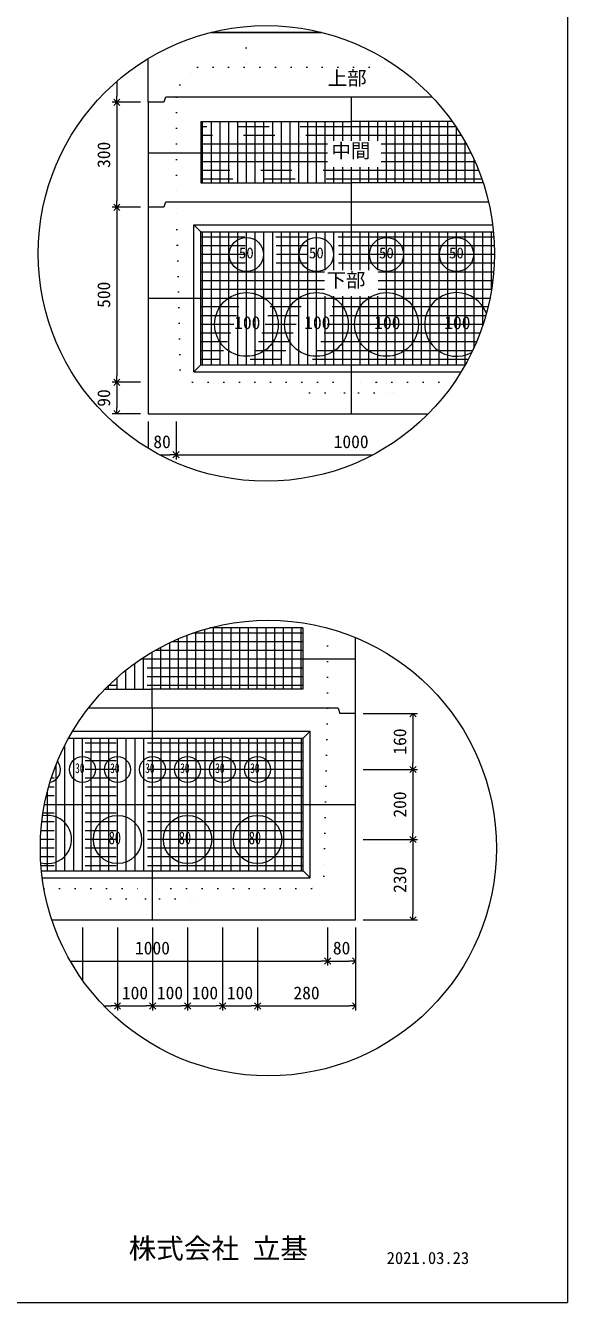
# Model space of a CAD drawing. Units: millimetres, scale not verified. Extents: x -9756 to 9756, y -4628 to 4628.
# Drawn here: x -5895 to -3685, y -3922 to 1292 of the extents above; entities that cross this region are included whole.
import ezdxf
from ezdxf.enums import TextEntityAlignment as Align

# ---------------------------------------------------------------- set-up
doc = ezdxf.new("R2010")
doc.units = ezdxf.units.MM
doc.header["$LTSCALE"] = 20
for name, pattern in [('DASHED1', [1.8, 1.2, -0.6]), ('USER2', [50.8, 31.75, -6.35, 6.35, -6.35]), ('USER5', [3.185, 0.01, -3.175])]:
    doc.linetypes.add(name, pattern=pattern)
for name, color, linetype, lineweight in [('0-2_waku', 7, 'Continuous', 18), ('0-3_gaikei', 7, 'Continuous', 18), ('0-4_kakure', 7, 'DASHED1', 5), ('0-5_sunpou', 7, 'Continuous', 18), ('0-7_hole', 7, 'Continuous', 18), ('0-8_uchigawa', 6, 'Continuous', 18), ('0-D_文字１', 7, 'Continuous', 18), ('0-E_コア部分\u3000寸法補助線3', 150, 'USER2', 18), ('0-F_コア部分\u3000寸法補助線2', 150, 'USER2', 18), ('1-0_コア部分\u3000中心補助線', 1, 'Continuous', 18), ('1-1_コア部分\u3000寸法補助線', 7, 'USER2', 5), ('1-2_uchigawa2', 6, 'USER2', 18)]:
    doc.layers.add(name, color=color, linetype=linetype, lineweight=lineweight)
doc.styles.add('ＭＳ ゴシック', font='')
doc.styles.get('ＭＳ ゴシック').set_extended_font_data('MS Gothic')

# ---------------------------------------------------------------- blocks, each defined once
blk = doc.blocks.new('_Open90')
at = {"layer": '0-5_sunpou', "lineweight": 5}
blk.add_line((0, 0), (-1, 0), dxfattribs=at)
blk.add_lwpolyline([(-0.5, 0.5), (0, 0), (-0.5, -0.5)], dxfattribs=at)

msp = doc.modelspace()

# ---------------------------------------------------------------- linework, layer by layer
at = {"layer": '0-2_waku'}
for p in [(-3684.67, 4628.14), (-9755.87, -3921.86)]:
    msp.add_line(p, (-3684.67, -3921.86), dxfattribs=at)
at = {"layer": '0-3_gaikei'}
for p, q in [((-5138.47, 1263.9), (-5031.25, 1263.9)), ((-5138.47, 1263.9), (-5031.25, 1263.9)), ((-5138.47, 1263.9), (-5031.25, 1263.9)), ((-4687.9, 1263.9), (-5138.47, 1263.9)), ((-5138.38, 1263.9), (-4687.9, 1263.9)), ((-5138.38, 1263.9), (-4687.9, 1263.9)), ((-5395.52, 978.19), (-5395.52, 1156.78)), ((-5324.09, 999.62), (-5331.23, 978.19)), ((-4565.76, 999.62), (-5322.87, 999.62)), ((-4236.45, 999.62), (-4566.98, 999.62)), ((-5395.52, 978.19), (-5395.52, -293.19)), ((-5331.23, 978.19), (-5395.52, 978.19)), ((-5331.23, 978.19), (-5395.52, 978.19)), ((-5331.23, 549.64), (-5395.52, 549.64)), ((-5331.23, 549.64), (-5395.52, 549.64)), ((-5324.09, 571.07), (-5331.23, 549.64)), ((-4565.76, 571.07), (-5322.87, 571.07)), ((-4006.87, 571.07), (-4566.98, 571.07)), ((-5395.52, -293.19), (-4252.09, -293.19)), ((-5395.52, -293.19), (-4252.09, -293.19)), ((-5395.52, -293.19), (-4252.09, -293.19)), ((-4548.92, -1917.31), (-4548.92, -1207.11)), ((-4620.34, -1495.9), (-4613.2, -1517.32)), ((-4548.92, -1517.32), (-4613.2, -1517.32))]:
    msp.add_line(p, q, dxfattribs=at)
for points in [[(-4620.34, -1495.9), (-5377.46, -1495.9), (-5639.48, -1495.9)], [(-5787.59, -2360.15), (-4548.92, -2360.15), (-4548.92, -1517.32)], [(-5769.44, -2360.15), (-4548.92, -2360.15), (-4548.92, -1517.32)]]:
    msp.add_lwpolyline(points, dxfattribs=at)
at = {"layer": '0-4_kakure', "linetype": 'USER5', "lineweight": 18}
for p, q in [((-4995.53, 1263.9), (-4995.53, 1287.94)), ((-4995.53, 1263.9), (-4995.53, 1121.05)), ((-5265.73, 1049.62), (-5194.31, 1121.05)), ((-5194.31, 1121.05), (-4376.33, 1121.05)), ((-5265.73, 1049.62), (-5280.02, 999.62)), ((-5280.02, 999.62), (-5280.02, 571.07)), ((-5265.27, -114.62), (-5280.02, 571.07)), ((-5265.27, -114.62), (-5214.19, -164.62)), ((-5214.19, -164.62), (-4565.76, -164.62)), ((-4737.18, -207.48), (-4780.04, -164.62)), ((-4737.18, -207.48), (-4594.33, -207.48)), ((-4594.33, -207.48), (-4588.62, -293.19)), ((-4145.85, -164.62), (-4565.76, -164.62)), ((-4537.19, -207.48), (-4542.9, -293.19)), ((-4537.19, -207.48), (-4394.34, -207.48)), ((-4394.34, -207.48), (-4351.48, -164.62)), ((-4663.2, -1495.9), (-4663.2, -1168.26)), ((-4663.2, -1495.9), (-4677.94, -2181.58)), ((-4677.94, -2181.58), (-4729.03, -2231.58)), ((-5820.37, -2231.58), (-5377.45, -2231.58)), ((-5548.88, -2274.44), (-5591.73, -2231.58)), ((-4729.03, -2231.58), (-5377.45, -2231.58)), ((-5206.03, -2274.44), (-5163.18, -2231.58)), ((-5548.88, -2274.44), (-5406.02, -2274.44)), ((-5406.02, -2274.44), (-5400.31, -2360.15)), ((-5348.88, -2274.44), (-5354.6, -2360.15)), ((-5348.88, -2274.44), (-5206.03, -2274.44))]:
    msp.add_line(p, q, dxfattribs=at)
at = {"layer": '0-5_sunpou', "color": 150}
for p, q in [((-5523.11, 1063.74), (-5523.11, 1003.91)), ((-5426.94, 978.19), (-5541.68, 978.19)), ((-5458.37, 978.19), (-5541.68, 978.19)), ((-5523.11, 952.48), (-5523.11, 575.35)), ((-5426.94, 549.64), (-5541.68, 549.64)), ((-5426.94, 549.64), (-5541.68, 549.64)), ((-5523.11, 523.93), (-5523.11, -138.91)), ((-5426.94, -164.62), (-5541.68, -164.62)), ((-5458.37, -164.62), (-5541.68, -164.62)), ((-5523.11, -190.33), (-5523.11, -267.47)), ((-5426.94, -293.19), (-5541.68, -293.19)), ((-5395.52, -324.61), (-5395.52, -434.16)), ((-5281.24, -324.61), (-5281.24, -479.49)), ((-5281.24, -324.61), (-5281.24, -479.49)), ((-5348.33, -460.92), (-5306.95, -460.92)), ((-5255.52, -460.92), (-4478.05, -460.92)), ((-4517.49, -1517.32), (-4296.64, -1517.32)), ((-4315.21, -1543.04), (-4315.21, -1720.17)), ((-4517.49, -1745.89), (-4296.64, -1745.89)), ((-4517.49, -1745.89), (-4296.64, -1745.89)), ((-4315.21, -1771.6), (-4315.21, -2005.88)), ((-4517.49, -2031.59), (-4296.64, -2031.59)), ((-4517.49, -2031.59), (-4296.64, -2031.59)), ((-4315.21, -2057.3), (-4315.21, -2334.44)), ((-5663.16, -2391.58), (-5663.16, -2605.46)), ((-5520.31, -2391.58), (-5520.31, -2729.77)), ((-5520.31, -2391.58), (-5520.31, -2729.77)), ((-5377.45, -2391.58), (-5377.45, -2729.77)), ((-5377.45, -2391.58), (-5377.45, -2729.77)), ((-5234.6, -2391.58), (-5234.6, -2729.77)), ((-5234.6, -2391.58), (-5234.6, -2729.77)), ((-5091.75, -2391.58), (-5091.75, -2729.77)), ((-5091.75, -2391.58), (-5091.75, -2729.77)), ((-4948.9, -2391.58), (-4948.9, -2729.77)), ((-4948.9, -2391.58), (-4948.9, -2729.77)), ((-4663.2, -2391.58), (-4663.2, -2546.45)), ((-4663.2, -2391.58), (-4663.2, -2546.45)), ((-4548.92, -2391.58), (-4548.92, -2546.45)), ((-4548.92, -2391.58), (-4548.92, -2729.77)), ((-4517.49, -2360.15), (-4296.64, -2360.15)), ((-5712.7, -2527.88), (-4688.91, -2527.88)), ((-4637.49, -2527.88), (-4574.63, -2527.88)), ((-5575.59, -2711.2), (-5546.02, -2711.2)), ((-5494.59, -2711.2), (-5403.17, -2711.2)), ((-5351.74, -2711.2), (-5260.32, -2711.2)), ((-5208.89, -2711.2), (-5117.46, -2711.2)), ((-5066.04, -2711.2), (-4974.61, -2711.2)), ((-4923.19, -2711.2), (-4574.63, -2711.2))]:
    msp.add_line(p, q, dxfattribs=at)
for centre in [(-4913.19, 361.31), (-4904.84, -2066.6)]:
    msp.add_circle(centre, 930.28, dxfattribs=at)
at = {"layer": '0-7_hole'}
for centre, radius in [((-4994.31, 356.79), 70), ((-4708.61, 356.79), 70), ((-4422.91, 356.79), 70), ((-4137.2, 356.79), 70), ((-4994.31, 71.09), 130), ((-4708.61, 71.09), 130), ((-4422.91, 71.09), 130), ((-5663.16, -1745.89), 52.85), ((-5520.31, -1745.89), 52.85), ((-5377.45, -1745.89), 52.85), ((-5234.6, -1745.89), 52.85), ((-5091.75, -1745.89), 52.85), ((-4948.9, -1745.89), 52.85), ((-5520.31, -2031.59), 98.57), ((-5234.6, -2031.59), 98.57), ((-4948.9, -2031.59), 98.57)]:
    msp.add_circle(centre, radius, dxfattribs=at)
for centre, radius, start, end in [((-4137.2, 71.09), 130, 20.66629, 298.32089), ((-5806.01, -1745.89), 52.85, 281.59033, 39.2294), ((-5806.01, -2031.59), 98.57, 253.99064, 101.55918)]:
    msp.add_arc(centre, radius, start, end, dxfattribs=at)
at = {"layer": '0-8_uchigawa'}
for p, q in [((-5208.59, 478.21), (-5180.02, 449.64)), ((-5208.59, -121.76), (-5208.59, 478.21)), ((-5180.02, 449.64), (-4565.76, 449.64)), ((-5180.02, -93.19), (-5180.02, 449.64)), ((-4565.76, 449.64), (-3987.11, 449.64)), ((-5208.59, -121.76), (-5180.02, -93.19)), ((-5180.02, -93.19), (-4101.5, -93.19)), ((-5208.59, -121.76), (-4118.17, -121.76)), ((-4734.62, -2188.73), (-4734.62, -1588.75)), ((-4763.19, -2160.16), (-4763.19, -1617.32)), ((-5830.4, -2160.16), (-4763.19, -2160.16)), ((-5827.06, -2188.73), (-4734.62, -2188.73)), ((-4734.62, -2188.73), (-4763.19, -2160.16))]:
    msp.add_line(p, q, dxfattribs=at)
for points in [[(-5208.59, 478.21), (-4565.76, 478.21), (-3990.28, 478.21)], [(-5719.43, -1617.32), (-5377.45, -1617.32), (-4763.19, -1617.32), (-4734.62, -1588.75)], [(-5703, -1588.75), (-5377.45, -1588.75), (-4734.62, -1588.75)]]:
    msp.add_lwpolyline(points, dxfattribs=at)
at = {"layer": '0-E_コア部分\u3000寸法補助線3'}
for p, q in [((-5172.88, 649.63), (-5172.88, 899.63)), ((-5101.45, 649.63), (-5101.45, 899.63)), ((-5030.03, 649.63), (-5030.03, 899.63)), ((-4958.6, 649.63), (-4958.6, 899.63)), ((-4887.18, 649.63), (-4887.18, 899.63)), ((-4815.75, 649.63), (-4815.75, 899.63)), ((-4744.32, 649.63), (-4744.32, 899.63)), ((-4672.9, 649.63), (-4672.9, 899.63)), ((-4601.47, 820.71), (-4601.47, 899.63)), ((-4530.05, 820.71), (-4530.05, 899.63)), ((-4458.62, 820.71), (-4458.62, 899.63)), ((-4387.19, 649.63), (-4387.19, 899.63)), ((-4315.77, 649.63), (-4315.77, 899.63)), ((-4244.34, 649.63), (-4244.34, 899.63)), ((-4172.92, 649.63), (-4172.92, 899.63)), ((-4662.97, 806.77), (-5180.02, 806.77)), ((-4096.5, 806.77), (-4444.41, 806.77)), ((-4101.49, 649.63), (-4101.49, 815.81)), ((-4662.97, 735.35), (-5180.02, 735.35)), ((-4061.42, 735.35), (-4444.41, 735.35)), ((-4601.47, 649.63), (-4601.47, 713.77)), ((-4530.05, 649.63), (-4530.05, 713.77)), ((-4458.62, 649.63), (-4458.62, 713.77)), ((-4030.07, 649.63), (-4030.07, 653.74)), ((-3985.32, 428.21), (-5180.02, 428.21)), ((-5172.88, -93.19), (-5172.88, 449.64)), ((-5101.45, -93.19), (-5101.45, 449.64)), ((-5030.03, -93.19), (-5030.03, 449.64)), ((-4958.6, -93.19), (-4958.6, 449.64)), ((-4887.18, -93.19), (-4887.18, 449.64)), ((-4815.75, -93.19), (-4815.75, 449.64)), ((-4744.32, -93.19), (-4744.32, 449.64)), ((-4672.9, 293.35), (-4672.9, 449.64)), ((-4601.47, 293.35), (-4601.47, 449.64)), ((-4530.05, 293.35), (-4530.05, 449.64)), ((-4458.62, 293.35), (-4458.62, 449.64)), ((-4387.19, -93.19), (-4387.19, 449.64)), ((-4315.77, -93.19), (-4315.77, 449.64)), ((-4244.34, -93.19), (-4244.34, 449.64)), ((-4172.92, -93.19), (-4172.92, 449.64)), ((-4101.49, -93.19), (-4101.49, 449.64)), ((-4030.07, 68.89), (-4030.07, 449.64)), ((-3982.92, 356.79), (-5180.02, 356.79)), ((-4676.12, 285.36), (-5180.02, 285.36)), ((-3986.02, 285.36), (-4457.55, 285.36)), ((-4676.12, 213.94), (-5180.02, 213.94)), ((-3994.66, 213.94), (-4457.55, 213.94)), ((-4672.9, -93.19), (-4672.9, 186.41)), ((-4601.47, -93.19), (-4601.47, 186.41)), ((-4530.05, -93.19), (-4530.05, 186.41)), ((-4458.62, -93.19), (-4458.62, 186.41)), ((-4009.01, 142.51), (-5180.02, 142.51)), ((-4029.34, 71.09), (-5180.02, 71.09)), ((-4056.09, -0.34), (-5180.02, -0.34)), ((-4089.87, -71.77), (-5180.02, -71.77)), ((-5200.11, -1417.33), (-5200.11, -1184.43)), ((-5128.68, -1417.33), (-5128.68, -1167.34)), ((-5057.26, -1417.33), (-5057.26, -1167.34)), ((-4985.83, -1417.33), (-4985.83, -1167.34)), ((-4914.4, -1417.33), (-4914.4, -1167.34)), ((-4842.98, -1417.33), (-4842.98, -1167.34)), ((-4771.55, -1417.33), (-4771.55, -1167.34)), ((-5342.96, -1417.33), (-5342.96, -1245.96)), ((-5271.53, -1417.33), (-5271.53, -1211.65)), ((-5414.39, -1417.33), (-5414.39, -1288.29)), ((-4764.41, -1260.19), (-5368.64, -1260.19)), ((-5485.81, -1417.33), (-5485.81, -1340.05)), ((-4764.41, -1331.62), (-5475.11, -1331.62)), ((-5557.24, -1417.33), (-5557.24, -1403.44)), ((-4763.19, -1638.75), (-5730.88, -1638.75)), ((-5698.87, -2160.16), (-5698.87, -1617.32)), ((-5627.44, -2160.16), (-5627.44, -1617.32)), ((-5556.02, -2160.16), (-5556.02, -1617.32)), ((-5484.59, -2160.16), (-5484.59, -1617.32)), ((-5413.17, -2160.16), (-5413.17, -1617.32)), ((-5341.74, -2160.16), (-5341.74, -1617.32)), ((-5270.32, -2160.16), (-5270.32, -1617.32)), ((-5198.89, -2160.16), (-5198.89, -1617.32)), ((-5127.46, -2160.16), (-5127.46, -1617.32)), ((-5056.04, -2160.16), (-5056.04, -1617.32)), ((-4984.61, -2160.16), (-4984.61, -1617.32)), ((-4913.19, -2160.16), (-4913.19, -1617.32)), ((-4841.76, -2160.16), (-4841.76, -1617.32)), ((-4770.33, -2160.16), (-4770.33, -1617.32)), ((-4763.19, -1710.17), (-5764.12, -1710.17)), ((-5770.3, -2160.16), (-5770.3, -1725.44)), ((-4763.19, -1781.6), (-5790.38, -1781.6)), ((-4763.19, -1853.03), (-5810.26, -1853.03)), ((-4763.19, -1924.45), (-5824.19, -1924.45)), ((-4763.19, -1995.88), (-5832.42, -1995.88)), ((-4763.19, -2067.3), (-5835.11, -2067.3)), ((-4763.19, -2138.73), (-5832.31, -2138.73))]:
    msp.add_line(p, q, dxfattribs=at)
at = {"layer": '0-F_コア部分\u3000寸法補助線2'}
for p, q in [((-5137.17, 649.63), (-5137.17, 899.63)), ((-5065.74, 649.63), (-5065.74, 899.63)), ((-4994.31, 649.63), (-4994.31, 899.63)), ((-4922.89, 649.63), (-4922.89, 899.63)), ((-4780.04, 649.63), (-4780.04, 899.63)), ((-4637.19, 820.71), (-4637.19, 899.63)), ((-4494.33, 820.71), (-4494.33, 899.63)), ((-4351.48, 649.63), (-4351.48, 899.63)), ((-4208.63, 649.63), (-4208.63, 899.63)), ((-4117.02, 842.48), (-5180.02, 842.48)), ((-4065.78, 649.63), (-4065.78, 745.13)), ((-4046.61, 699.63), (-5180.02, 699.63)), ((-4637.19, 649.63), (-4637.19, 713.77)), ((-4494.33, 649.63), (-4494.33, 713.77)), ((-5065.74, -93.19), (-5065.74, 449.64)), ((-4994.31, -93.19), (-4994.31, 449.64)), ((-4922.89, -93.19), (-4922.89, 449.64)), ((-4780.04, -93.19), (-4780.04, 449.64)), ((-4637.19, 293.35), (-4637.19, 449.64)), ((-4494.33, 293.35), (-4494.33, 449.64)), ((-4351.48, -93.19), (-4351.48, 449.64)), ((-4208.63, -93.19), (-4208.63, 449.64)), ((-4065.78, -22.5), (-4065.78, 449.64)), ((-3983.43, 392.5), (-5180.02, 392.5)), ((-4676.12, 249.65), (-5180.02, 249.65)), ((-3989.64, 249.65), (-4457.55, 249.65)), ((-4637.19, -93.19), (-4637.19, 186.41)), ((-4494.33, -93.19), (-4494.33, 186.41)), ((-4018.4, 106.8), (-5180.02, 106.8)), ((-4072.05, -36.05), (-5180.02, -36.05)), ((-5164.39, -1417.33), (-5164.39, -1173.27)), ((-5021.54, -1417.33), (-5021.54, -1167.34)), ((-4878.69, -1417.33), (-4878.69, -1167.34)), ((-5307.25, -1417.33), (-5307.25, -1227.87)), ((-4764.41, -1224.48), (-5300.1, -1224.48)), ((-5450.1, -1417.33), (-5450.1, -1312.88)), ((-4764.41, -1367.33), (-5518.37, -1367.33)), ((-5734.58, -2160.16), (-5734.58, -1645.97)), ((-5591.73, -2160.16), (-5591.73, -1617.32)), ((-5448.88, -2160.16), (-5448.88, -1617.32)), ((-5306.03, -2160.16), (-5306.03, -1617.32)), ((-5163.18, -2160.16), (-5163.18, -1617.32)), ((-5020.33, -2160.16), (-5020.33, -1617.32)), ((-4877.47, -2160.16), (-4877.47, -1617.32)), ((-4763.19, -1674.46), (-5748.42, -1674.46)), ((-4763.19, -1817.31), (-5801.09, -1817.31)), ((-5806.01, -2160.16), (-5806.01, -1835.73)), ((-4763.19, -1960.16), (-5829, -1960.16)), ((-4763.19, -2103.02), (-5834.4, -2103.02))]:
    msp.add_line(p, q, dxfattribs=at)
at = {"layer": '1-0_コア部分\u3000中心補助線'}
for p, q in [((-4565.76, 820.71), (-4565.76, 999.62)), ((-4662.97, 771.06), (-5395.52, 771.06)), ((-4078.01, 771.06), (-4444.41, 771.06)), ((-4565.76, 571.07), (-4565.76, 713.77)), ((-4565.76, 293.35), (-4565.76, 571.07)), ((-5394.3, 178.22), (-4001.11, 178.22)), ((-4565.76, -293.19), (-4565.76, 186.41)), ((-4551.35, -1295.9), (-5425.83, -1295.9)), ((-5378.67, -1495.9), (-5378.67, -1266.05)), ((-5377.45, -2360.15), (-5377.45, -1495.9)), ((-5817.95, -1888.74), (-4548.91, -1888.74))]:
    msp.add_line(p, q, dxfattribs=at)
at = {"layer": '1-1_コア部分\u3000寸法補助線'}
for p, q in [((-5137.17, 649.63), (-5137.17, 899.63)), ((-4994.31, 649.63), (-4994.31, 899.63)), ((-4851.46, 649.63), (-4851.46, 899.63)), ((-4708.61, 649.63), (-4708.61, 899.63)), ((-4422.91, 649.63), (-4422.91, 899.63)), ((-4280.06, 649.63), (-4280.06, 899.63)), ((-4139.72, 878.2), (-5180.02, 878.2)), ((-4137.2, 649.63), (-4137.2, 874.41)), ((-4033.5, 663.92), (-5180.02, 663.92)), ((-5137.17, -93.19), (-5137.17, 449.64)), ((-4994.31, -93.19), (-4994.31, 449.64)), ((-4851.46, -93.19), (-4851.46, 449.64)), ((-4708.61, -93.19), (-4708.61, 449.64)), ((-4422.91, -93.19), (-4422.91, 449.64)), ((-4280.06, -93.19), (-4280.06, 449.64)), ((-4137.2, -93.19), (-4137.2, 449.64)), ((-3994.35, 215.85), (-3994.35, 449.64)), ((-3983.78, 321.08), (-5180.02, 321.08)), ((-4041.88, 35.37), (-5180.02, 35.37)), ((-5235.82, -1417.33), (-5235.82, -1197.2)), ((-4764.41, -1188.76), (-5212.75, -1188.76)), ((-5092.97, -1417.33), (-5092.97, -1167.34)), ((-4950.12, -1417.33), (-4950.12, -1167.34)), ((-4807.27, -1417.33), (-4807.27, -1167.34)), ((-4764.41, -1403.04), (-5556.83, -1403.04)), ((-5521.52, -1417.33), (-5521.52, -1370.11)), ((-5663.16, -2160.16), (-5663.16, -1617.32)), ((-5520.31, -2160.16), (-5520.31, -1617.32)), ((-5234.6, -2160.16), (-5234.6, -1617.32)), ((-5091.75, -2160.16), (-5091.75, -1617.32)), ((-4948.9, -2160.16), (-4948.9, -1617.32)), ((-4806.05, -2160.16), (-4806.05, -1617.32)), ((-4763.19, -1745.89), (-5778.08, -1745.89)), ((-5806.01, -2160.16), (-5806.01, -1835.73)), ((-4763.19, -2031.59), (-5834.45, -2031.59))]:
    msp.add_line(p, q, dxfattribs=at)
at = {"layer": '1-2_uchigawa2'}
for p, q in [((-5180.02, 899.63), (-4565.76, 899.63)), ((-5180.02, 899.63), (-5180.02, 649.63)), ((-4154.48, 899.63), (-4565.76, 899.63)), ((-5180.02, 649.63), (-4565.76, 649.63)), ((-4028.72, 649.63), (-4565.76, 649.63)), ((-4764.41, -1167.34), (-5143.02, -1167.34)), ((-4764.41, -1167.34), (-4764.41, -1417.33)), ((-5571.06, -1417.33), (-5378.67, -1417.33)), ((-4764.41, -1417.33), (-5378.67, -1417.33))]:
    msp.add_line(p, q, dxfattribs=at)

# ---------------------------------------------------------------- block references
at = {"layer": '0-5_sunpou', "xscale": 25.7133, "yscale": 25.7133}
for p, rotation in [((-5523.11, 978.19), 270), ((-5523.11, 978.19), 90), ((-5523.11, 549.64), 270), ((-5523.11, 549.64), 90), ((-5523.11, -164.62), 270), ((-5523.11, -164.62), 90), ((-5523.11, -293.19), 270), ((-5281.24, -460.92), 180), ((-4315.21, -1517.32), 90), ((-4315.21, -1745.89), 270), ((-4315.21, -1745.89), 90), ((-4315.21, -2031.59), 270), ((-4315.21, -2031.59), 90), ((-4315.21, -2360.15), 270), ((-4663.2, -2527.88), 180), ((-5520.31, -2711.2), 180), ((-5377.45, -2711.2), 180), ((-5234.6, -2711.2), 180), ((-5091.75, -2711.2), 180), ((-4948.9, -2711.2), 180)]:
    msp.add_blockref('_Open90', p, dxfattribs=dict(at, rotation=rotation))
for p in [(-5281.24, -460.92), (-4663.2, -2527.88), (-4548.92, -2527.88), (-5520.31, -2711.2), (-5377.45, -2711.2), (-5234.6, -2711.2), (-5091.75, -2711.2), (-4948.9, -2711.2), (-4548.92, -2711.2)]:
    msp.add_blockref('_Open90', p, dxfattribs=at)

# ---------------------------------------------------------------- texts
at = {"layer": '0-5_sunpou', "style": 'ＭＳ ゴシック'}
for s, p in [('300', (-5534.54, 710.35)), ('500', (-5534.54, 138.94)), ('90', (-5534.54, -264.62)), ('160', (-4326.64, -1685.17)), ('200', (-4326.64, -1942.31)), ('230', (-4326.64, -2249.44))]:
    msp.add_text(s, height=52.36, rotation=90, dxfattribs=at).set_placement(p, align=Align.BOTTOM_LEFT)
for s, p in [('80', (-5374.09, -449.49)), ('1000', (-4638.4, -449.49)), ('1000', (-5448.88, -2516.45)), ('80', (-4641.77, -2516.45)), ('100', (-5502.45, -2699.77)), ('100', (-5359.6, -2699.77)), ('100', (-5216.75, -2699.77)), ('100', (-5073.89, -2699.77)), ('280', (-4802.48, -2699.77))]:
    msp.add_text(s, height=52.36, dxfattribs=at).set_placement(p, align=Align.BOTTOM_LEFT)
at = {"layer": '0-D_文字１', "style": 'ＭＳ ゴシック'}
for s, height, p in [('上部', 58.18, (-4662.59, 1030.5)), ('中間', 58.18, (-4647.27, 733.95)), ('50', 44.51, (-5025.16, 327.73)), ('50', 44.51, (-4739.45, 327.73)), ('50', 44.51, (-4453.75, 327.73)), ('50', 44.51, (-4168.05, 327.73)), ('下部', 58.18, (-4667.57, 205.69)), ('100', 52.36, (-5044.23, 36.55)), ('100', 52.36, (-4758.53, 36.55)), ('100', 52.36, (-4472.83, 36.55)), ('100', 52.36, (-4187.12, 36.55)), ('株式会社 立基', 82.47, (-5474.73, -3767.41)), ('2021.03.23', 49.48, (-4422.17, -3779.74))]:
    msp.add_text(s, height=height, dxfattribs=at).set_placement(p, align=Align.BOTTOM_LEFT)
at = {"layer": '0-D_文字１', "style": 'ＭＳ ゴシック', "width": 0.7}
for s, height, p in [('30', 40.06, (-5693.16, -1772.36)), ('30', 40.06, (-5550.31, -1772.36)), ('30', 40.06, (-5407.46, -1772.36)), ('30', 40.06, (-5264.61, -1772.36)), ('30', 40.06, (-5121.76, -1772.36)), ('30', 40.06, (-4978.91, -1772.36)), ('80', 52.36, (-5556.12, -2066.85)), ('80', 52.36, (-5270.42, -2066.85)), ('80', 52.36, (-4984.71, -2066.85))]:
    msp.add_text(s, height=height, dxfattribs=at).set_placement(p, align=Align.BOTTOM_LEFT)

doc.saveas('drawing.dxf')
